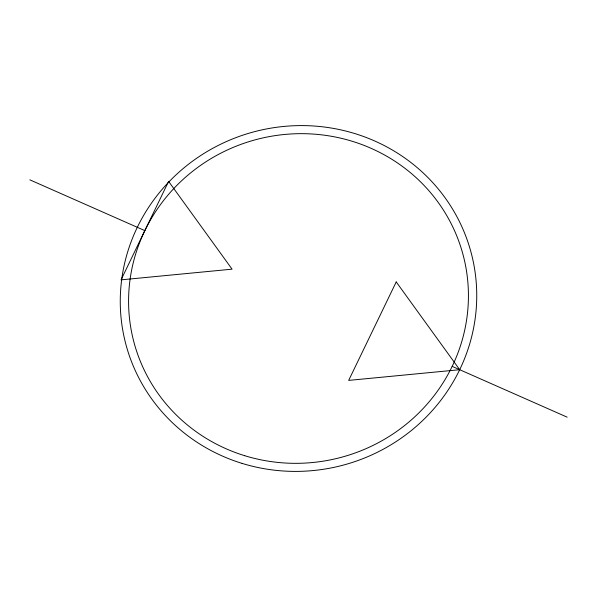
<?xml version="1.0" encoding="UTF-8"?>
<svg xmlns="http://www.w3.org/2000/svg" width="597" height="597" viewBox="0 0 597 597"><rect width="100%" height="100%" fill="white"/><g stroke="black" fill="none" stroke-linecap="round" stroke-linejoin="round"><path stroke-width="0.9" d="M29.85 179.839L144.832 230.621M452.168 366.379L567.15 417.161M168.608 181.384L121.057 279.859L232.076 269.165L168.608 181.384M396.221 281.926L348.67 380.401L459.69 369.7L396.221 281.926M242.091 463.399A178.607 172.526 -14.3 0 0 473.137 261.076A178.607 172.526 -14.3 0 0 180.272 171.026A178.607 172.526 -14.3 0 0 242.091 463.399M244.725 455.705A170.272 164.474 -14.3 0 0 464.988 262.822A170.272 164.474 -14.3 0 0 185.794 176.973A170.272 164.474 -14.3 0 0 244.725 455.705"/></g></svg>
